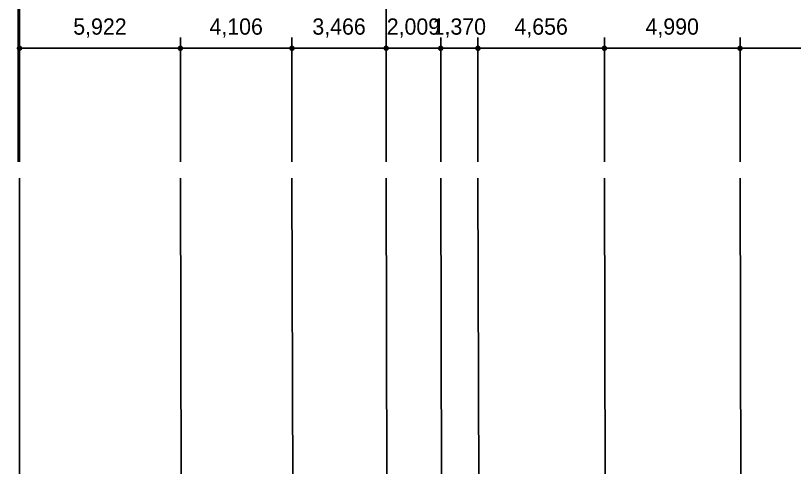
# Model space of a CAD drawing. Header units: millimetres. Extents: x 580267 to 706267, y -57600 to 28800.
# Drawn here: x 607036 to 635701, y -6673 to 9969 of the extents above; entities that cross this region are included whole.
import ezdxf

# ---------------------------------------------------------------- set-up
doc = ezdxf.new("R2010")
doc.units = ezdxf.units.MM
doc.header["$LTSCALE"] = 5
doc.layers.add('중심선', color=1, linetype='Continuous')
doc.layers.add('치수', color=7, linetype='Continuous')
doc.styles.get("Standard").update_dxf_attribs({"font": 'Gulim.ttf'})
doc.dimstyles.new('ISO-25', dxfattribs={"dimscale": 400, "dimtxt": 1.5, "dimasz": 0.5, "dimexe": 1, "dimexo": 1.5, "dimgap": 1, "dimtad": 1, "dimdec": 0, "dimlunit": 6, "dimtxsty": 'Standard', "dimblk": 'DOT', "dimcen": 0, "dimclrd": 256, "dimclre": 256, "dimclrt": 7, "dimadec": 0, "dimazin": 0, "dimtfac": 1, "dimtdec": 0, "dimtix": 1, "dimtmove": 0, "dimatfit": 3, "dimfxl": 1.25, "dimlwd": -1, "dimlwe": -1, "dimarcsym": 0})

# ---------------------------------------------------------------- blocks, each defined once
blk = doc.blocks.new('_Dot')
at = {"color": 0, "linetype": 'ByBlock', "lineweight": -2}
blk.add_line((-0.5, 0), (-1, 0), dxfattribs=at)
at = {"color": 0, "linetype": 'ByBlock', "const_width": 0.5}
blk.add_lwpolyline([(-0.25, 0, 1), (0.25, 0, 1)], format="xyb", close=True, dxfattribs=at)
blk = doc.blocks.new('*D6')
at = {"layer": 'Defpoints', "color": 0}
for p in [(607180, 8764), (607180, 3983), (613102, 3983)]:
    blk.add_point(p, dxfattribs=at)
at = {"layer": '치수'}
for p, q in [((607180, 4583), (607180, 9164)), ((613102, 4583), (613102, 9164)), ((612902, 8764), (607380, 8764))]:
    blk.add_line(p, q, dxfattribs=at)
at = {"layer": '치수', "xscale": 200, "yscale": 200, "zscale": 200, "rotation": 180}
blk.add_blockref('_Dot', (607180, 8764), dxfattribs=at)
at = {"layer": '치수', "xscale": 200, "yscale": 200, "zscale": 200}
blk.add_blockref('_Dot', (613102, 8764), dxfattribs=at)
at = {"layer": '치수', "color": 7, "insert": (610141, 9509), "char_height": 600, "attachment_point": 5}
blk.add_mtext('5,922', dxfattribs=at)
blk = doc.blocks.new('*D4')
at = {"layer": 'Defpoints', "color": 0}
for p in [(620674, 10920), (607180, 3983), (620674, 3983)]:
    blk.add_point(p, dxfattribs=at)
at = {"layer": '치수'}
for p, q in [((607180, 4583), (607180, 11320)), ((620674, 4583), (620674, 11320)), ((607380, 10920), (620474, 10920))]:
    blk.add_line(p, q, dxfattribs=at)
at = {"layer": '치수', "xscale": 200, "yscale": 200, "zscale": 200, "rotation": 180}
blk.add_blockref('_Dot', (607180, 10920), dxfattribs=at)
at = {"layer": '치수', "xscale": 200, "yscale": 200, "zscale": 200}
blk.add_blockref('_Dot', (620674, 10920), dxfattribs=at)
at = {"layer": '치수', "color": 7, "insert": (613927, 11665), "char_height": 600, "attachment_point": 5}
blk.add_mtext('13,493', dxfattribs=at)
blk = doc.blocks.new('*D5')
at = {"layer": 'Defpoints', "color": 0}
for p in [(683670, 13077), (607136, 3983), (683670, 3983)]:
    blk.add_point(p, dxfattribs=at)
at = {"layer": '치수'}
for p, q in [((607136, 4583), (607136, 13477)), ((683670, 4583), (683670, 13477)), ((607336, 13077), (683470, 13077))]:
    blk.add_line(p, q, dxfattribs=at)
at = {"layer": '치수', "xscale": 200, "yscale": 200, "zscale": 200, "rotation": 180}
blk.add_blockref('_Dot', (607136, 13077), dxfattribs=at)
at = {"layer": '치수', "xscale": 200, "yscale": 200, "zscale": 200}
blk.add_blockref('_Dot', (683670, 13077), dxfattribs=at)
at = {"layer": '치수', "color": 7, "insert": (645403, 13822), "char_height": 600, "attachment_point": 5}
blk.add_mtext('76,534', dxfattribs=at)
blk = doc.blocks.new('*D14')
at = {"layer": 'Defpoints', "color": 0}
for p in [(613102, 8764), (613102, 3983), (617208, 3983)]:
    blk.add_point(p, dxfattribs=at)
at = {"layer": '치수'}
for p, q in [((613102, 4583), (613102, 9164)), ((617208, 4583), (617208, 9164)), ((617008, 8764), (613302, 8764))]:
    blk.add_line(p, q, dxfattribs=at)
at = {"layer": '치수', "xscale": 200, "yscale": 200, "zscale": 200, "rotation": 180}
blk.add_blockref('_Dot', (613102, 8764), dxfattribs=at)
at = {"layer": '치수', "xscale": 200, "yscale": 200, "zscale": 200}
blk.add_blockref('_Dot', (617208, 8764), dxfattribs=at)
at = {"layer": '치수', "color": 7, "insert": (615155, 9509), "char_height": 600, "attachment_point": 5}
blk.add_mtext('4,106', dxfattribs=at)
blk = doc.blocks.new('*D15')
at = {"layer": 'Defpoints', "color": 0}
for p in [(617208, 8764), (617208, 3983), (620674, 3983)]:
    blk.add_point(p, dxfattribs=at)
at = {"layer": '치수'}
for p, q in [((617208, 4583), (617208, 9164)), ((620674, 4583), (620674, 9164)), ((620474, 8764), (617408, 8764))]:
    blk.add_line(p, q, dxfattribs=at)
at = {"layer": '치수', "xscale": 200, "yscale": 200, "zscale": 200, "rotation": 180}
blk.add_blockref('_Dot', (617208, 8764), dxfattribs=at)
at = {"layer": '치수', "xscale": 200, "yscale": 200, "zscale": 200}
blk.add_blockref('_Dot', (620674, 8764), dxfattribs=at)
at = {"layer": '치수', "color": 7, "insert": (618941, 9509), "char_height": 600, "attachment_point": 5}
blk.add_mtext('3,466', dxfattribs=at)
blk = doc.blocks.new('*D16')
at = {"layer": 'Defpoints', "color": 0}
for p in [(620674, 8764), (620674, 3983), (622683, 3983)]:
    blk.add_point(p, dxfattribs=at)
at = {"layer": '치수'}
for p, q in [((620674, 4583), (620674, 9164)), ((622683, 4583), (622683, 9164)), ((620474, 8764), (620274, 8764)), ((622683, 8764), (620674, 8764)), ((622883, 8764), (623083, 8764))]:
    blk.add_line(p, q, dxfattribs=at)
at = {"layer": '치수', "xscale": 200, "yscale": 200, "zscale": 200}
blk.add_blockref('_Dot', (620674, 8764), dxfattribs=at)
at = {"layer": '치수', "xscale": 200, "yscale": 200, "zscale": 200, "rotation": 180}
blk.add_blockref('_Dot', (622683, 8764), dxfattribs=at)
at = {"layer": '치수', "color": 7, "insert": (621678, 9509), "char_height": 600, "attachment_point": 5}
blk.add_mtext('2,009', dxfattribs=at)
blk = doc.blocks.new('*D17')
at = {"layer": 'Defpoints', "color": 0}
for p in [(622683, 8764), (622683, 3983), (624053, 3983)]:
    blk.add_point(p, dxfattribs=at)
at = {"layer": '치수'}
for p, q in [((622683, 4583), (622683, 9164)), ((624053, 4583), (624053, 9164)), ((622483, 8764), (622283, 8764)), ((624053, 8764), (622683, 8764)), ((624253, 8764), (624453, 8764))]:
    blk.add_line(p, q, dxfattribs=at)
at = {"layer": '치수', "xscale": 200, "yscale": 200, "zscale": 200}
blk.add_blockref('_Dot', (622683, 8764), dxfattribs=at)
at = {"layer": '치수', "xscale": 200, "yscale": 200, "zscale": 200, "rotation": 180}
blk.add_blockref('_Dot', (624053, 8764), dxfattribs=at)
at = {"layer": '치수', "color": 7, "insert": (623368, 9509), "char_height": 600, "attachment_point": 5}
blk.add_mtext('1,370', dxfattribs=at)
blk = doc.blocks.new('*D18')
at = {"layer": 'Defpoints', "color": 0}
for p in [(624053, 8764), (624053, 3983), (628708, 3983)]:
    blk.add_point(p, dxfattribs=at)
at = {"layer": '치수'}
for p, q in [((624053, 4583), (624053, 9164)), ((628708, 4583), (628708, 9164)), ((628508, 8764), (624253, 8764))]:
    blk.add_line(p, q, dxfattribs=at)
at = {"layer": '치수', "xscale": 200, "yscale": 200, "zscale": 200, "rotation": 180}
blk.add_blockref('_Dot', (624053, 8764), dxfattribs=at)
at = {"layer": '치수', "xscale": 200, "yscale": 200, "zscale": 200}
blk.add_blockref('_Dot', (628708, 8764), dxfattribs=at)
at = {"layer": '치수', "color": 7, "insert": (626380, 9509), "char_height": 600, "attachment_point": 5}
blk.add_mtext('4,656', dxfattribs=at)
blk = doc.blocks.new('*D19')
at = {"layer": 'Defpoints', "color": 0}
for p in [(628708, 8764), (628708, 3983), (633698, 3983)]:
    blk.add_point(p, dxfattribs=at)
at = {"layer": '치수'}
for p, q in [((628708, 4583), (628708, 9164)), ((633698, 4583), (633698, 9164)), ((633498, 8764), (628908, 8764))]:
    blk.add_line(p, q, dxfattribs=at)
at = {"layer": '치수', "xscale": 200, "yscale": 200, "zscale": 200, "rotation": 180}
blk.add_blockref('_Dot', (628708, 8764), dxfattribs=at)
at = {"layer": '치수', "xscale": 200, "yscale": 200, "zscale": 200}
blk.add_blockref('_Dot', (633698, 8764), dxfattribs=at)
at = {"layer": '치수', "color": 7, "insert": (631203, 9509), "char_height": 600, "attachment_point": 5}
blk.add_mtext('4,990', dxfattribs=at)
blk = doc.blocks.new('*D20')
at = {"layer": 'Defpoints', "color": 0}
for p in [(633698, 8764), (633698, 3983), (642225, 3983)]:
    blk.add_point(p, dxfattribs=at)
at = {"layer": '치수'}
for p, q in [((633698, 4583), (633698, 9164)), ((642225, 4583), (642225, 9164)), ((642025, 8764), (633898, 8764))]:
    blk.add_line(p, q, dxfattribs=at)
at = {"layer": '치수', "xscale": 200, "yscale": 200, "zscale": 200, "rotation": 180}
blk.add_blockref('_Dot', (633698, 8764), dxfattribs=at)
at = {"layer": '치수', "xscale": 200, "yscale": 200, "zscale": 200}
blk.add_blockref('_Dot', (642225, 8764), dxfattribs=at)
at = {"layer": '치수', "color": 7, "insert": (637961, 9509), "char_height": 600, "attachment_point": 5}
blk.add_mtext('8,527', dxfattribs=at)
blk = doc.blocks.new('*D46')
at = {"layer": 'Defpoints', "color": 0}
for p in [(666710, 10920), (620674, 3983), (666710, 3983)]:
    blk.add_point(p, dxfattribs=at)
at = {"layer": '치수'}
for p, q in [((620674, 4583), (620674, 11320)), ((666710, 4583), (666710, 11320)), ((620874, 10920), (666510, 10920))]:
    blk.add_line(p, q, dxfattribs=at)
at = {"layer": '치수', "xscale": 200, "yscale": 200, "zscale": 200, "rotation": 180}
blk.add_blockref('_Dot', (620674, 10920), dxfattribs=at)
at = {"layer": '치수', "xscale": 200, "yscale": 200, "zscale": 200}
blk.add_blockref('_Dot', (666710, 10920), dxfattribs=at)
at = {"layer": '치수', "color": 7, "insert": (643692, 11665), "char_height": 600, "attachment_point": 5}
blk.add_mtext('46,036', dxfattribs=at)

msp = doc.modelspace()

# ---------------------------------------------------------------- linework, layer by layer
at = {"layer": '중심선'}
for p, q in [((607197.3, -31384.5), (607180.4, 3983)), ((613163.8, -18544.7), (613102, 3983)), ((617269.8, -18533.4), (617208, 3983)), ((620673.5, 3983), (620716, -14367.6)), ((622744.8, -18518.4), (622683, 3983)), ((624114.3, -18514.6), (624052.5, 3983)), ((628769.8, -18501.9), (628708, 3983)), ((633759.7, -18488.1), (633698, 3983))]:
    msp.add_line(p, q, dxfattribs=at)

# ---------------------------------------------------------------- dimensions: what is measured, and where the dimension line sits
at = {"layer": '치수'}
for base, p1, p2, picture, middle in [((683669.6, 13076.6), (607135.9, 3983), (683669.6, 3983.4), '*D5', (645402.7, 13821.7)), ((620673.5, 10920.1), (607180.4, 3982.8), (620673.5, 3983), '*D4', (613927, 11665.2)), ((666709.6, 10920.1), (620673.5, 3982.8), (666709.6, 3983.3), '*D46', (643691.6, 11665.2))]:
    dim = msp.add_linear_dim(base=base, p1=p1, p2=p2, dimstyle='ISO-25', dxfattribs=at)
    dim.commit()
    dim.dimension.update_dxf_attribs({"geometry": picture, "text_midpoint": middle})
for base, p1, p2, picture, middle in [((607180.4, 8763.8), (613102, 3983), (607180.4, 3983), '*D6', (610141.2, 9508.5)), ((613102, 8763.8), (617208, 3983), (613102, 3983), '*D14', (615155, 9508.9)), ((617207.9784, 8763.7739), (620673.5221, 3983.0437), (617207.9784, 3983.0437), '*D15', (618940.7503, 9508.9137)), ((620673.5221, 8763.7739), (622682.999, 3983.0437), (620673.5221, 3983.0437), '*D16', (621678.2606, 9508.5142)), ((622682.999, 8763.7739), (624052.5042, 3983.0437), (622682.999, 3983.0437), '*D17', (623367.7516, 9508.9137)), ((624052.5042, 8763.7739), (628708.0218, 3983.0437), (624052.5042, 3983.0437), '*D18', (626380.263, 9508.9137)), ((628708, 8763.8), (633698, 3983), (628708, 3983), '*D19', (631203, 9508.9)), ((633698, 8763.8), (642224.6, 3983), (633698, 3983), '*D20', (637961.3, 9508.5))]:
    dim = msp.add_linear_dim(base=base, p1=p1, p2=p2, angle=180, dimstyle='ISO-25', dxfattribs=at)
    dim.commit()
    dim.dimension.update_dxf_attribs({"geometry": picture, "text_midpoint": middle})

doc.saveas('drawing.dxf')
